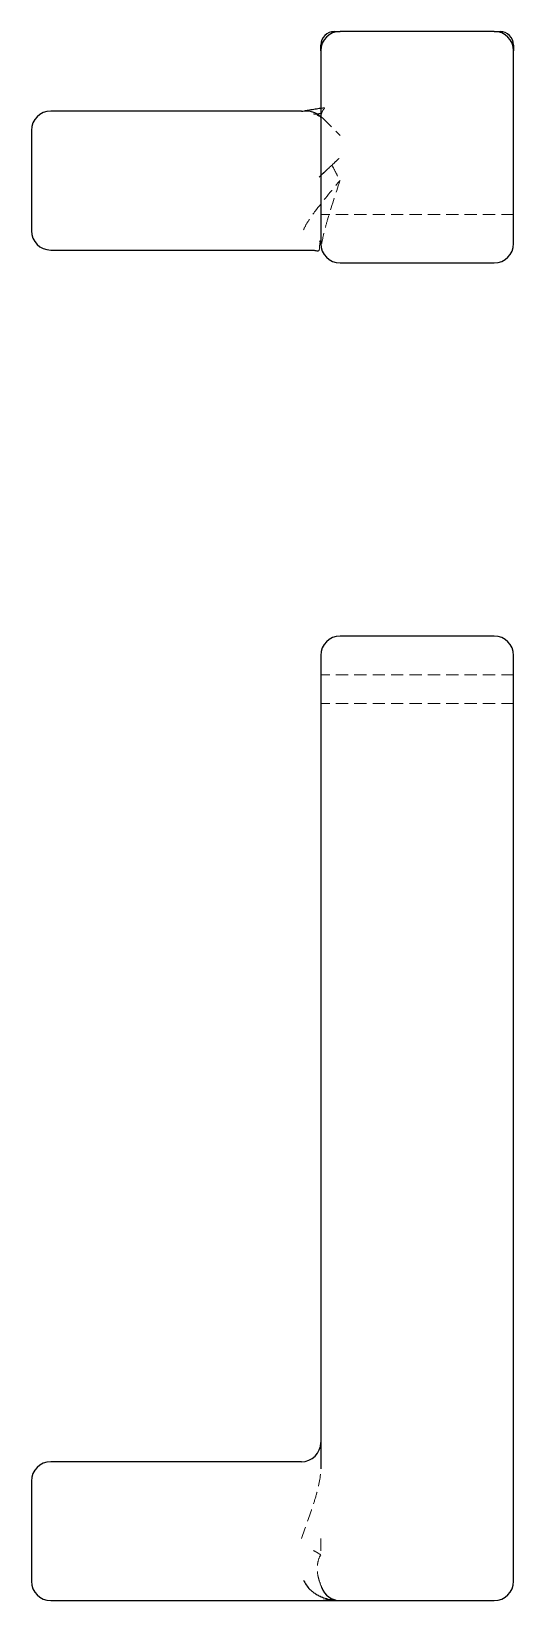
# Model space of a CAD drawing. Header units: millimetres. Extents: x 58 to 235, y 7 to 170.
# Drawn here: x 58 to 108, y 7 to 169.7 of the extents above.
import ezdxf

# ---------------------------------------------------------------- set-up
doc = ezdxf.new("R2010")
doc.units = ezdxf.units.MM
doc.linetypes.add('HIDDEN', pattern=[1.905, 1.27, -0.635])

msp = doc.modelspace()

# ---------------------------------------------------------------- linework, layer by layer
at = {"color": 7, "linetype": 'Continuous', "lineweight": 25}
for p, q in [((89.38, 169.67), (89.97, 169.67)), ((105.96, 169.67), (89.97, 169.67)), ((105.96, 169.67), (106.55, 169.67)), ((87.97, 167.67), (87.97, 168.26)), ((87.97, 167.67), (87.97, 147.68)), ((107.96, 168.26), (107.96, 167.67)), ((107.96, 147.68), (107.96, 167.67)), ((85.97, 161.41), (59.98, 161.41)), ((57.98, 159.41), (57.98, 149.01)), ((59.98, 147.01), (86.96, 147.01)), ((87.97, 147.68), (87.89, 147.97)), ((89.97, 145.68), (105.96, 145.68)), ((105.96, 107), (89.97, 107)), ((87.97, 105), (87.97, 20.71)), ((107.96, 9.04), (107.96, 105)), ((85.97, 21.43), (59.98, 21.43)), ((57.98, 19.43), (57.98, 9.04)), ((59.98, 7.04), (89.97, 7.04)), ((89.97, 7.04), (105.96, 7.04))]:
    msp.add_line(p, q, dxfattribs=at)
at = {"color": 7, "linetype": 'HIDDEN', "lineweight": 18}
for p, q in [((86.36, 161.43), (85.97, 161.37)), ((85.97, 161.37), (86.25, 161.42)), ((88.02, 160.99), (87.97, 160.72)), ((88.17, 160.68), (89.97, 158.88)), ((107.96, 150.68), (87.97, 150.68)), ((107.96, 103), (87.97, 103)), ((107.96, 100), (87.97, 100)), ((87.97, 13.47), (87.97, 11.79)), ((88.86, 7.38), (89.08, 7.25))]:
    msp.add_line(p, q, dxfattribs=at)
at = {"color": 7, "linetype": 'Continuous', "lineweight": 25}
for centre, radius, start, end in [((89.97, 167.67), 2, 90, 180), ((89.38, 168.26), 1.41, 90, 180), ((105.96, 167.67), 2, 0, 90), ((106.55, 168.26), 1.41, 0, 90), ((59.98, 159.41), 2, 90, 180), ((85.97, 163.41), 2, 270, 277.9785), ((59.98, 149.01), 2, 180, 270), ((89.97, 147.68), 2, 180, 270), ((105.96, 147.68), 2, 270, 0), ((89.97, 105), 2, 90, 180), ((105.96, 105), 2, 0, 90), ((85.97, 23.43), 2, 270, 0), ((59.98, 19.43), 2, 90, 180), ((59.98, 9.04), 2, 180, 270), ((89.97, 9.04), 2, 198.6697, 270), ((105.96, 9.04), 2, 270, 0)]:
    msp.add_arc(centre, radius, start, end, dxfattribs=at)
at = {"color": 7, "linetype": 'HIDDEN', "lineweight": 18}
for centre, major_axis, ratio, start_param, end_param in [((89.97, 156.51), (2, 1.88), 0.026448, 1.598835, 1.974948), ((87.8, 154.21), (7.65, 7.19), 0.024907, 1.372379, 1.547375), ((87.8, 14.23), (7.27, 2.58), 0.924024, 4.394944, 4.569939)]:
    msp.add_ellipse(centre, major_axis=major_axis, ratio=ratio, start_param=start_param, end_param=end_param, dxfattribs=at)
at = {"color": 7, "linetype": 'Continuous', "lineweight": 25}
for points, knots in [([(86.25, 161.42), (86.25, 161.43), (86.36, 161.45), (86.57, 161.45), (86.86, 161.42), (87.1, 161.36), (87.34, 161.26), (87.58, 161.14), (87.79, 161), (87.94, 160.85), (87.96, 160.76), (87.97, 160.72)], [0, 0, 0, 0, 0.004653, 0.145472, 0.272178, 0.38486, 0.483275, 0.626638, 0.760788, 0.885425, 1, 1, 1, 1]), ([(87.97, 161.69), (87.87, 161.68), (87.62, 161.63), (87.12, 161.55), (86.66, 161.48), (86.42, 161.44), (86.36, 161.43)], [0, 0, 0, 0, 0.212917, 0.570319, 0.885282, 1, 1, 1, 1]), ([(86.99, 147.01), (87.03, 147.01), (87.13, 147.01), (87.25, 146.99), (87.37, 146.98), (87.52, 146.95), (87.67, 146.93), (87.76, 146.94), (87.78, 146.99), (87.79, 147.01)], [0, 0, 0, 0, 0.053695, 0.112285, 0.18106, 0.263912, 0.481587, 0.779134, 1, 1, 1, 1]), ([(86.18, 9.16), (86.27, 8.99), (86.45, 8.63), (86.79, 8.25), (87.12, 7.96), (87.43, 7.74), (87.82, 7.52), (88.29, 7.31), (88.8, 7.17), (89.33, 7.07), (89.66, 7.05), (89.84, 7.05)], [0, 0, 0, 0, 0.118286, 0.24961, 0.328477, 0.413871, 0.505913, 0.627887, 0.766908, 0.874057, 1, 1, 1, 1])]:
    msp.add_open_spline(points, degree=3, knots=knots, dxfattribs=at)
at = {"color": 7, "linetype": 'HIDDEN', "lineweight": 18}
for points, knots in [([(87.22, 161.12), (87.26, 161.11), (87.34, 161.1), (87.46, 161.1), (87.58, 161.1), (87.71, 161.12), (87.84, 161.14), (87.92, 161.17), (87.97, 161.18)], [0, 0, 0, 0, 0.147203, 0.302241, 0.465019, 0.635517, 0.813824, 1, 1, 1, 1]), ([(87.91, 160.87), (87.82, 160.89), (87.75, 160.92), (87.64, 160.97), (87.61, 161), (87.6, 161.04), (87.61, 161.06), (87.64, 161.08), (87.66, 161.1), (87.74, 161.14), (87.84, 161.16), (87.97, 161.18)], [0, 0, 0, 0, 0.25, 0.25, 0.5, 0.5, 0.625, 0.625, 0.75, 0.75, 1, 1, 1, 1]), ([(87.76, 161.14), (87.76, 161.14), (87.77, 161.13), (87.85, 161.15), (87.92, 161.17)], [0, 0, 0, 0, 0.139644, 1, 1, 1, 1]), ([(88, 161), (88.03, 161.1), (88.09, 161.3), (88.25, 161.58), (88.4, 161.75), (88.36, 161.77), (88.18, 161.73), (88.01, 161.7), (87.97, 161.69)], [0, 0, 0, 0, 0.12814, 0.249007, 0.476391, 0.695331, 0.913677, 1, 1, 1, 1]), ([(89.14, 155.81), (89.27, 155.55), (89.41, 155.28), (89.68, 154.75), (89.83, 154.48), (89.97, 154.21)], [0, 0, 0, 0, 0.5, 0.5, 1, 1, 1, 1]), ([(86.18, 149.1), (86.31, 149.39), (86.66, 150.02), (87.84, 151.69), (89.06, 153.13), (89.96, 154.2), (89.96, 154.2), (89.97, 154.21)], [-0.0010346, -0.0010346, -0.0010346, -0.0010346, 0.0808202, 0.1626749, 0.4082392, 0.4082392, 0.4092738, 0.4092738, 0.4092738, 0.4092738]), ([(89.97, 154.21), (89.97, 154.2), (89.96, 154.2), (89.51, 152.83), (88.9, 150.99), (88.31, 148.86), (88.14, 148.05), (88.07, 147.68)], [-0.0010346, -0.0010346, -0.0010346, -0.0010346, 0, 0, 0.2455643, 0.3274191, 0.4092738, 0.4092738, 0.4092738, 0.4092738]), ([(87.79, 147.01), (87.8, 147.02), (87.84, 147.07), (87.85, 147.24), (87.85, 147.52), (87.9, 147.81), (87.93, 147.96)], [0, 0, 0, 0, 0.093653, 0.361613, 0.667303, 1, 1, 1, 1]), ([(85.97, 13.47), (85.97, 13.47), (85.97, 13.48), (86.36, 14.54), (86.93, 16.13), (87.7, 18.56), (87.97, 19.91), (87.97, 20.73)], [-0.4028534, -0.4028534, -0.4028534, -0.4028534, -0.4020226, -0.4020226, -0.2412136, -0.1608091, 0, 0, 0, 0]), ([(87.22, 12.22), (87.26, 12.2), (87.34, 12.16), (87.46, 12.1), (87.58, 12.03), (87.71, 11.95), (87.84, 11.87), (87.92, 11.82), (87.97, 11.79)], [0, 0, 0, 0, 0.147203, 0.302241, 0.465019, 0.635517, 0.813824, 1, 1, 1, 1]), ([(87.91, 8.82), (87.82, 9.07), (87.75, 9.31), (87.64, 9.81), (87.61, 10.07), (87.6, 10.45), (87.61, 10.57), (87.64, 10.83), (87.66, 10.96), (87.74, 11.33), (87.84, 11.56), (87.97, 11.79)], [0, 0, 0, 0, 0.25, 0.25, 0.5, 0.5, 0.625, 0.625, 0.75, 0.75, 1, 1, 1, 1])]:
    msp.add_open_spline(points, degree=3, knots=knots, dxfattribs=at)
for points in [[(87.91, 160.87), (87.99, 160.84), (88.07, 160.78), (88.17, 160.68)], [(87.8, 154.57), (88.49, 155.21), (89.18, 155.86), (89.86, 156.51)], [(87.91, 8.82), (87.99, 8.59), (88.07, 8.37), (88.17, 8.17)], [(87.8, 7.05), (88.49, 7.08), (89.18, 7.08), (89.86, 7.04)]]:
    msp.add_open_spline(points, degree=3, dxfattribs=at)

doc.saveas('drawing.dxf')
